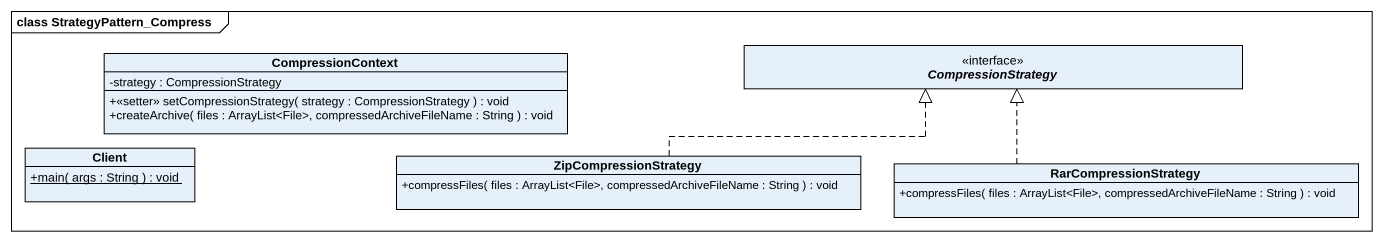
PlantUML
@startuml
mainframe class StrategyPattern_Compress
hide circle
hide empty members
skinparam classAttributeIconSize 0
class CompressionContext {
  -strategy : CompressionStrategy
  +<<setter>> setCompressionStrategy( strategy : CompressionStrategy ) : void
  +createArchive( files : ArrayList<File>, compressedArchiveFileName : String ) : void
}
interface CompressionStrategy
class Client {
  {static} +main( args : String ) : void
}
class ZipCompressionStrategy {
  +compressFiles( files : ArrayList<File>, compressedArchiveFileName : String ) : void
}
class RarCompressionStrategy {
  +compressFiles( files : ArrayList<File>, compressedArchiveFileName : String ) : void
}
ZipCompressionStrategy .right.|> CompressionStrategy
RarCompressionStrategy .up.|> CompressionStrategy
@enduml
